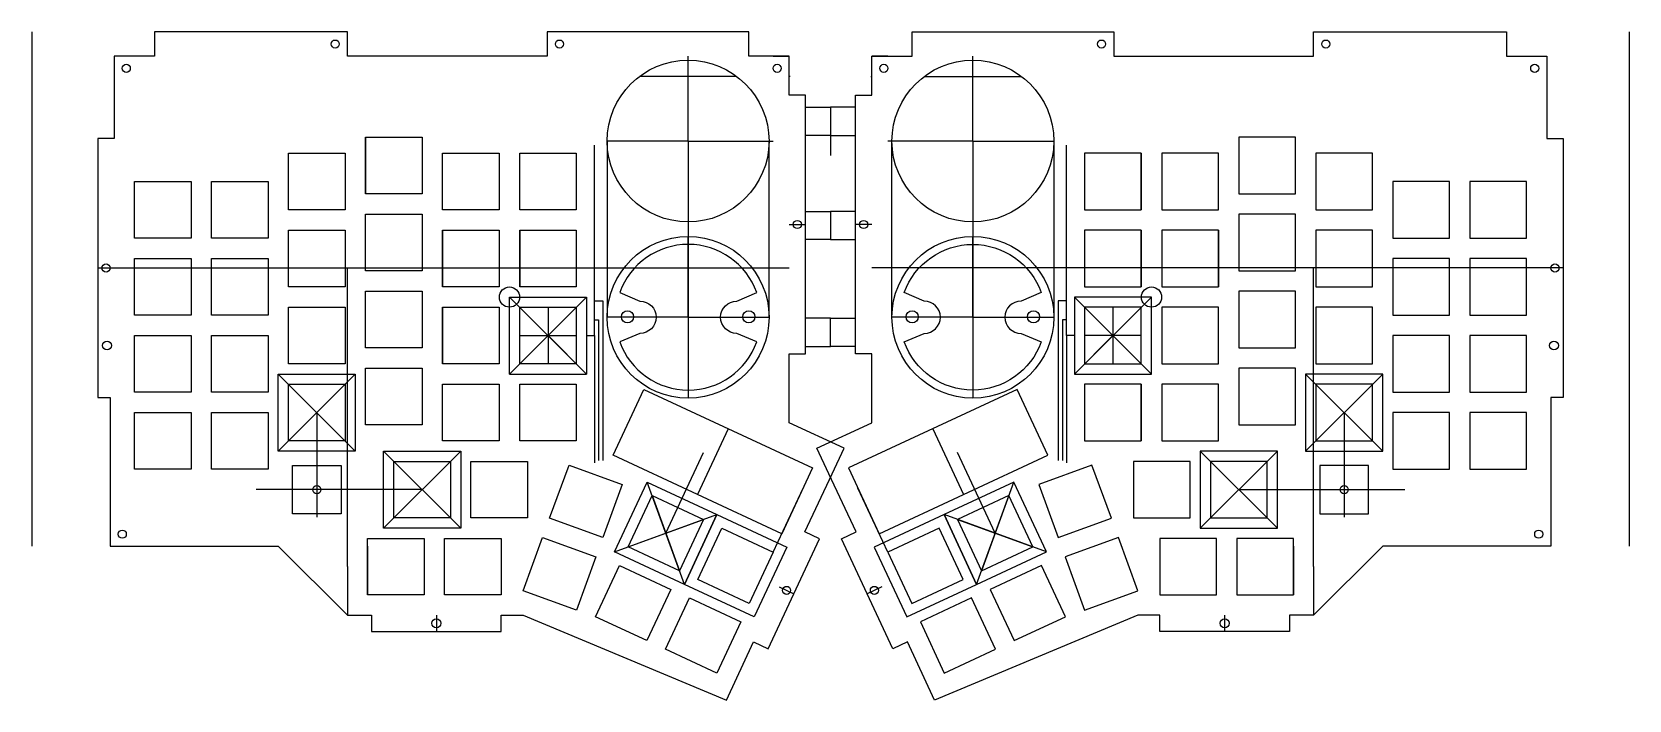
# Model space of a CAD drawing. Header units: millimetres. Extents: x -202 to 192, y -102 to 64.
import ezdxf

# ---------------------------------------------------------------- set-up
doc = ezdxf.new("R2010")
doc.units = ezdxf.units.MM
doc.layers.get('0').update_dxf_attribs({"linetype": 'CONTINUOUS'})

msp = doc.modelspace()

# ---------------------------------------------------------------- linework, layer by layer
for p, q in [((-202.4, 63.6), (-202.4, -63.6)), ((192.4, 63.6), (192.4, -63.6)), ((-40.2, 36.6), (-40.2, 57.6)), ((-19.2, 57.6), (-15.2, 57.6)), ((9.2, 57.6), (5.2, 57.6)), ((30.2, 36.6), (30.2, 57.6)), ((-28.22, 52.61), (-52.18, 52.61)), ((-15, 52.61), (-15.2, 52.61)), ((5, 52.61), (5.2, 52.61)), ((18.22, 52.61), (42.18, 52.61)), ((-11.2, 45.02), (-5, 45.02)), ((-5, 45.02), (-5, 38.02)), ((-5, 45.02), (-5, 33)), ((1.2, 45.02), (-5, 45.02)), ((-5, 45.02), (-5, 38.02)), ((-119.93, 37.6), (-105.93, 37.6)), ((-105.93, 37.6), (-105.93, 23.6)), ((-63.31, -11.5), (-63.31, 35.6)), ((-40.2, 36.6), (-60.2, 36.6)), ((-60.2, 36.6), (-60.2, -6.96)), ((-40.2, 36.6), (-40.2, 16.6)), ((-40.2, 36.6), (-20.2, 36.6)), ((-40.2, 36.6), (-19.2, 36.6)), ((-20.2, -6.96), (-20.2, 36.6)), ((-5, 38.02), (-11.2, 38.02)), ((-5, 38.02), (1.2, 38.02)), ((30.2, 36.6), (9.2, 36.6)), ((30.2, 36.6), (10.2, 36.6)), ((10.2, -6.96), (10.2, 36.6)), ((30.2, 36.6), (50.2, 36.6)), ((30.2, 36.6), (30.2, 16.6)), ((50.2, 36.6), (50.2, -6.96)), ((53.31, -11.5), (53.31, 35.6)), ((109.93, 23.6), (109.93, 37.6)), ((-100.88, 19.6), (-100.88, 33.6)), ((-81.83, 19.6), (-81.83, 33.6)), ((71.83, 33.6), (57.83, 33.6)), ((57.83, 33.6), (57.83, 19.6)), ((90.88, 19.6), (90.88, 33.6)), ((-105.93, 23.6), (-119.93, 23.6)), ((-40.2, 16.6), (-40.2, -26.96)), ((-15.2, 15.98), (-11.2, 15.98)), ((-11.2, 19.23), (-5, 19.23)), ((-5, 19.23), (-5, 12.23)), ((-5, 19.23), (-5, 12.23)), ((1.2, 19.23), (-5, 19.23)), ((5.2, 15.98), (1.2, 15.98)), ((30.2, 16.6), (30.2, -26.96)), ((57.83, 19.6), (71.83, 19.6)), ((-100.88, 14.55), (-86.88, 14.55)), ((-86.88, 14.55), (-86.88, 0.55)), ((-81.83, 14.55), (-81.83, 0.55)), ((-40.2, -6.96), (-40.2, 13.04)), ((-5, 12.23), (-11.2, 12.23)), ((-5, 12.23), (1.2, 12.23)), ((30.2, -6.96), (30.2, 13.04)), ((57.83, 14.55), (57.83, 0.55)), ((71.83, 14.55), (57.83, 14.55)), ((90.88, 14.55), (90.88, 0.55)), ((-186.08, 5.22), (-15.2, 5.22)), ((-124.43, -68.6), (-124.43, 5.22)), ((176.08, 5.22), (5.2, 5.22)), ((114.43, -68.6), (114.43, 5.22)), ((-86.88, 0.55), (-100.88, 0.55)), ((57.83, 0.55), (71.83, 0.55)), ((-84.36, -21.02), (-84.36, -1.97)), ((-65.31, -1.97), (-65.31, -11.5)), ((-65.31, -1.97), (-65.31, -21.02)), ((-63.31, -2.88), (-61.31, -2.88)), ((-61.31, -2.88), (-61.31, -42.4)), ((53.31, -2.88), (51.31, -2.88)), ((51.31, -2.88), (51.31, -42.4)), ((55.31, -1.97), (55.31, -11.5)), ((55.31, -21.02), (74.36, -1.97)), ((55.31, -1.97), (55.31, -21.02)), ((-100.88, -4.5), (-100.88, -18.5)), ((-81.83, -18.5), (-81.83, -4.5)), ((-74.83, -4.5), (-74.83, -18.5)), ((-63.31, -7.62), (-62.31, -7.62)), ((-62.31, -7.62), (-62.31, -42.4)), ((-40.2, -6.96), (-60.2, -6.96)), ((-40.2, -6.96), (-20.2, -6.96)), ((-40.2, -6.96), (-40.2, -26.96)), ((-5, -7.21), (-11.2, -7.21)), ((-5, -14.21), (-5, -7.21)), ((-5, -14.21), (-5, -7.21)), ((-5, -7.21), (1.2, -7.21)), ((30.2, -6.96), (10.2, -6.96)), ((30.2, -6.96), (50.2, -6.96)), ((30.2, -6.96), (30.2, -26.96)), ((52.31, -7.62), (52.31, -42.4)), ((53.31, -7.62), (52.31, -7.62)), ((64.83, -4.5), (64.83, -18.5)), ((71.83, -18.5), (71.83, -4.5)), ((90.88, -18.5), (90.88, -4.5)), ((-81.83, -11.5), (-67.83, -11.5)), ((-65.31, -21.02), (-74.83, -11.5)), ((-65.31, -11.5), (-63.31, -11.5)), ((-63.31, -11.5), (-63.31, -42.99)), ((55.31, -11.5), (53.31, -11.5)), ((53.31, -11.5), (53.31, -42.99)), ((55.31, -21.02), (64.83, -11.5)), ((71.83, -11.5), (57.83, -11.5)), ((-11.2, -14.21), (-5, -14.21)), ((1.2, -14.21), (-5, -14.21)), ((-122.46, -40.07), (-141.51, -21.02)), ((-141.51, -40.07), (-122.46, -21.02)), ((-100.88, -37.55), (-100.88, -23.55)), ((-81.83, -37.55), (-81.83, -23.55)), ((55.31, -21.02), (74.36, -21.02)), ((71.83, -23.55), (71.83, -37.55)), ((90.88, -37.55), (90.88, -23.55)), ((112.46, -40.07), (131.51, -21.02)), ((131.51, -40.07), (112.46, -21.02)), ((-131.98, -30.55), (-131.98, -56.39)), ((121.98, -30.55), (121.98, -56.39)), ((-30.29, -34.52), (-37.9, -50.83)), ((20.3, -34.52), (27.9, -50.83)), ((-96.41, -59.12), (-115.46, -40.07)), ((-115.46, -59.12), (-96.41, -40.07)), ((-41.69, -51.74), (-36.42, -40.42)), ((31.7, -51.74), (26.42, -40.42)), ((105.46, -59.12), (86.41, -40.07)), ((86.41, -59.12), (105.46, -40.07)), ((-105.93, -49.6), (-147, -49.6)), ((-55.02, -63.76), (-49.11, -51.07)), ((-41.11, -73.03), (-50.33, -47.71)), ((-49.11, -51.07), (-36.42, -56.99)), ((-49.11, -51.07), (-42.33, -69.67)), ((-19.15, -65.04), (-11.77, -49.21)), ((9.15, -65.04), (1.77, -49.21)), ((40.33, -47.71), (23.06, -55.76)), ((39.11, -51.07), (26.42, -56.99)), ((31.11, -73.03), (40.33, -47.71)), ((48.38, -64.98), (40.33, -47.71)), ((95.93, -49.6), (137, -49.6)), ((-45.72, -60.37), (-41.69, -51.74)), ((35.72, -60.37), (31.7, -51.74)), ((-58.38, -64.98), (-33.06, -55.76)), ((26.42, -56.99), (32.34, -69.67)), ((26.42, -56.99), (45.02, -63.76)), ((-119.43, -63.6), (-119.43, -75.65)), ((109.43, -63.6), (109.43, -75.65)), ((-124.43, -68.6), (-124.43, -80.65)), ((114.43, -68.6), (114.43, -80.65)), ((-17.66, -73.67), (-14.04, -75.36)), ((7.66, -73.67), (4.04, -75.36)), ((-102.43, -80.65), (-102.43, -84.65)), ((-86.43, -80.65), (-86.38, -80.65)), ((76.43, -80.65), (76.38, -80.65)), ((92.43, -80.65), (92.43, -84.65))]:
    msp.add_line(p, q)
for points in [[(-4.62, -45.7), (-1.66, -39.36), (-15.2, -33.04), (-15.2, -16.02), (-11.2, -16.02), (-11.2, 15.98), (-11.2, 47.98), (-15.2, 47.98), (-15.2, 57.6), (-25.2, 57.6), (-25.2, 63.6), (-75, 63.6), (-75, 57.6), (-124.43, 57.6), (-124.43, 63.6), (-172.08, 63.6), (-172.08, 57.6), (-182.08, 57.6), (-182.08, 37.22), (-186.08, 37.22), (-186.08, -26.78), (-183.07, -26.78), (-183.07, -63.6), (-141.51, -63.6), (-124.43, -80.65), (-118.43, -80.65), (-118.43, -84.65), (-102.43, -84.65), (-86.43, -84.65), (-86.43, -80.65), (-80.94, -80.65), (-30.7, -101.63), (-24, -87.26), (-20.37, -88.95), (-14.04, -75.36), (-7.7, -61.76), (-11.32, -60.07)], [(15.2, 57.6), (15.2, 63.6), (65, 63.6), (65, 57.6), (114.43, 57.6), (114.43, 63.6), (162.08, 63.6), (162.08, 57.6), (172.08, 57.6), (172.08, 37.22), (176.08, 37.22), (176.08, -26.78), (173.07, -26.78), (173.07, -63.6), (131.51, -63.6), (114.43, -80.65), (108.43, -80.65), (108.43, -84.65), (92.43, -84.65), (76.43, -84.65), (76.43, -80.65), (70.95, -80.65), (20.7, -101.63), (14, -87.26), (10.38, -88.95), (4.04, -75.36), (-2.3, -61.76), (1.32, -60.07), (-5.38, -45.7), (-8.34, -39.36), (5.2, -33.04), (5.2, -16.02), (1.2, -16.02), (1.2, 15.98), (1.2, 47.98), (5.2, 47.98), (5.2, 57.6)], [(-119.93, 23.6), (-119.93, 37.6)], [(95.93, 23.6), (109.93, 23.6), (109.93, 37.6), (95.93, 37.6)], [(-138.98, 19.6), (-138.98, 33.6), (-124.98, 33.6), (-124.98, 19.6)], [(-86.88, 19.6), (-100.88, 19.6), (-100.88, 33.6), (-86.88, 33.6)], [(-67.83, 19.6), (-81.83, 19.6), (-81.83, 33.6), (-67.83, 33.6)], [(71.83, 19.6), (71.83, 33.6)], [(90.88, 33.6), (76.88, 33.6), (76.88, 19.6), (90.88, 19.6)], [(128.98, 19.6), (128.98, 33.6), (114.98, 33.6), (114.98, 19.6)], [(-163.08, 26.6), (-163.08, 12.6), (-177.08, 12.6), (-177.08, 26.6)], [(-158.03, 26.6), (-144.03, 26.6), (-144.03, 12.6), (-158.03, 12.6)], [(148.03, 12.6), (148.03, 26.6), (134.03, 26.6), (134.03, 12.6)], [(167.08, 12.6), (167.08, 26.6), (153.08, 26.6), (153.08, 12.6)], [(-119.93, 18.55), (-105.93, 18.55), (-105.93, 4.55), (-119.93, 4.55)], [(95.93, 4.55), (109.93, 4.55), (109.93, 18.55), (95.93, 18.55)], [(-124.98, 0.55), (-138.98, 0.55), (-138.98, 14.55), (-124.98, 14.55)], [(-100.88, 14.55), (-100.88, 0.55)], [(-81.83, 14.55), (-67.83, 14.55), (-67.83, 0.55), (-81.83, 0.55)], [(71.83, 14.55), (71.83, 0.55)], [(76.88, 0.55), (90.88, 0.55), (90.88, 14.55), (76.88, 14.55)], [(114.98, 0.55), (128.98, 0.55), (128.98, 14.55), (114.98, 14.55)], [(-163.08, 7.55), (-163.08, -6.45), (-177.08, -6.45), (-177.08, 7.55)], [(-144.03, 7.55), (-144.03, -6.45), (-158.03, -6.45), (-158.03, 7.55)], [(134.03, 7.55), (134.03, -6.45), (148.03, -6.45), (148.03, 7.55)], [(167.08, -6.45), (167.08, 7.55), (153.08, 7.55), (153.08, -6.45)], [(-119.93, -14.5), (-119.93, -0.5), (-105.93, -0.5), (-105.93, -14.5)], [(-84.36, -1.97), (-65.31, -1.97), (-84.36, -21.02), (-65.31, -21.02)], [(74.36, -1.97), (55.31, -1.97), (74.36, -21.02)], [(95.93, -14.5), (109.93, -14.5), (109.93, -0.5), (95.93, -0.5)], [(-138.98, -4.5), (-124.98, -4.5), (-124.98, -18.5), (-138.98, -18.5)], [(-100.88, -4.5), (-86.88, -4.5), (-86.88, -18.5), (-100.88, -18.5)], [(-67.83, -18.5), (-81.83, -18.5), (-81.83, -4.5), (-67.83, -4.5)], [(71.83, -4.5), (57.83, -4.5), (57.83, -18.5), (71.83, -18.5)], [(90.88, -4.5), (76.88, -4.5), (76.88, -18.5), (90.88, -18.5)], [(128.98, -18.5), (128.98, -4.5), (114.98, -4.5), (114.98, -18.5)], [(-177.08, -25.5), (-177.08, -11.5), (-163.08, -11.5), (-163.08, -25.5)], [(-158.03, -11.5), (-144.03, -11.5), (-144.03, -25.5), (-158.03, -25.5)], [(134.03, -25.5), (148.03, -25.5), (148.03, -11.5), (134.03, -11.5)], [(167.08, -11.5), (153.08, -11.5), (153.08, -25.5), (167.08, -25.5)], [(-119.93, -19.55), (-105.93, -19.55), (-105.93, -33.55), (-119.93, -33.55)], [(95.93, -33.55), (109.93, -33.55), (109.93, -19.55), (95.93, -19.55)], [(-122.46, -40.07), (-141.51, -40.07), (-141.51, -21.02), (-122.46, -21.02)], [(-138.98, -37.55), (-138.98, -23.55), (-124.98, -23.55), (-124.98, -37.55)], [(-100.88, -37.55), (-100.88, -23.55), (-86.88, -23.55), (-86.88, -37.55)], [(-67.83, -37.55), (-81.83, -37.55), (-81.83, -23.55), (-67.83, -23.55)], [(71.83, -23.55), (57.83, -23.55), (57.83, -37.55), (71.83, -37.55)], [(90.88, -37.55), (90.88, -23.55), (76.88, -23.55), (76.88, -37.55)], [(131.51, -21.02), (112.46, -21.02), (112.46, -40.07), (131.51, -40.07)], [(114.98, -23.55), (114.98, -37.55), (128.98, -37.55), (128.98, -23.55)], [(-51.14, -24.8), (-9.45, -44.24), (-17.06, -60.55), (-58.75, -41.11)], [(-0.55, -44.24), (7.06, -60.55), (48.75, -41.11), (41.14, -24.8)], [(-177.08, -30.55), (-163.08, -30.55), (-163.08, -44.55), (-177.08, -44.55)], [(-158.03, -44.55), (-158.03, -30.55), (-144.03, -30.55), (-144.03, -44.55)], [(148.03, -30.55), (134.03, -30.55), (134.03, -44.55), (148.03, -44.55)], [(167.08, -30.55), (153.08, -30.55), (153.08, -44.55), (167.08, -44.55)], [(-96.41, -59.12), (-115.46, -59.12), (-115.46, -40.07), (-96.41, -40.07)], [(-98.93, -42.6), (-98.93, -56.6), (-112.93, -56.6), (-112.93, -42.6)], [(-79.88, -56.6), (-93.88, -56.6), (-93.88, -42.6), (-79.88, -42.6)], [(83.88, -56.6), (83.88, -42.6), (69.88, -42.6), (69.88, -56.6)], [(105.46, -59.12), (105.46, -40.07), (86.41, -40.07), (86.41, -59.12)], [(88.93, -42.6), (88.93, -56.6), (102.93, -56.6), (102.93, -42.6)], [(-137.98, -49.55), (-137.98, -43.6), (-125.98, -43.6), (-125.98, -55.6), (-137.98, -55.6)], [(-56.48, -48.31), (-61.27, -61.46), (-74.43, -56.67), (-69.64, -43.52)], [(59.64, -43.52), (46.49, -48.31), (51.27, -61.46), (64.43, -56.67)], [(115.98, -43.6), (115.98, -55.6), (127.98, -55.6), (127.98, -49.55), (127.98, -43.6)], [(-41.11, -73.03), (-58.38, -64.98), (-50.33, -47.71), (-33.06, -55.76)], [(39.11, -51.07), (32.34, -69.67), (45.02, -63.76)], [(-42.33, -69.67), (-55.02, -63.76), (-36.42, -56.99)], [(-33.06, -55.76), (-15.8, -63.82), (-23.85, -81.08), (-41.11, -73.03)], [(-31.84, -59.12), (-19.15, -65.04), (-25.07, -77.73), (-37.76, -71.81)], [(31.11, -73.03), (23.06, -55.76), (5.8, -63.82), (13.85, -81.08)], [(21.84, -59.12), (9.15, -65.04), (15.07, -77.73), (27.76, -71.81)], [(23.06, -55.76), (31.11, -73.03), (48.38, -64.98)], [(-105.43, -61.65), (-105.43, -75.65), (-119.43, -75.65), (-119.43, -61.65)], [(-86.38, -75.65), (-100.38, -75.65), (-100.38, -61.65), (-86.38, -61.65)], [(-63, -66.21), (-67.79, -79.36), (-80.94, -74.58), (-76.16, -61.42)], [(70.95, -74.58), (66.16, -61.42), (53, -66.21), (57.79, -79.36)], [(76.38, -75.65), (90.38, -75.65), (90.38, -61.65), (76.38, -61.65)], [(95.43, -61.65), (95.43, -75.65), (109.43, -75.65), (109.43, -61.65)], [(-44.47, -74.25), (-50.39, -86.94), (-63.07, -81.02), (-57.16, -68.33)], [(53.08, -81.02), (47.16, -68.33), (34.47, -74.25), (40.39, -86.94)], [(-39.89, -76.39), (-27.2, -82.3), (-33.12, -94.99), (-45.81, -89.07)], [(17.21, -82.3), (23.12, -94.99), (35.81, -89.07), (29.89, -76.39)]]:
    msp.add_lwpolyline(points, close=True)
for points in [[(-23.22, -13.05), (-28.16, -10.96, -1), (-28.16, -2.96), (-23.22, -0.86, 0.702484), (-57.1, -0.84), (-52.11, -2.96, -1), (-52.11, -10.96), (-57.1, -13.07, 0.702484)], [(13.22, -13.05), (18.16, -10.96, 1), (18.16, -2.96), (13.22, -0.86, -0.702484), (47.1, -0.84), (42.11, -2.96, 1), (42.11, -10.96), (47.1, -13.07, -0.702484)]]:
    msp.add_lwpolyline(points, format="xyb", close=True)
for centre, radius in [((-127.43, 60.6), 1), ((-72, 60.6), 1), ((62, 60.6), 1), ((117.43, 60.6), 1), ((-179.08, 54.6), 1), ((-40.2, 36.6), 20), ((-40.2, 36.6), 20), ((-18.2, 54.6), 1), ((8.2, 54.6), 1), ((30.2, 36.6), 20), ((30.2, 36.6), 20), ((169.08, 54.6), 1), ((-13.2, 15.98), 1), ((3.2, 15.98), 1), ((-40.2, -6.96), 20), ((30.2, -6.96), 20), ((-184.08, 5.22), 1), ((174.08, 5.22), 1), ((-84.36, -1.97), 2.5), ((74.36, -1.97), 2.5), ((-55.2, -6.87), 1.5), ((-25.2, -6.87), 1.5), ((15.2, -6.87), 1.5), ((45.2, -6.87), 1.5), ((-183.83, -13.95), 1.1), ((173.84, -13.95), 1.1), ((-131.98, -49.6), 1), ((121.98, -49.6), 1), ((-180.07, -60.6), 1), ((170.07, -60.6), 1), ((-15.85, -74.51), 1), ((5.85, -74.51), 1), ((-102.43, -82.65), 1.1), ((92.43, -82.65), 1.1)]:
    msp.add_circle(centre, radius)

doc.saveas('drawing.dxf')
